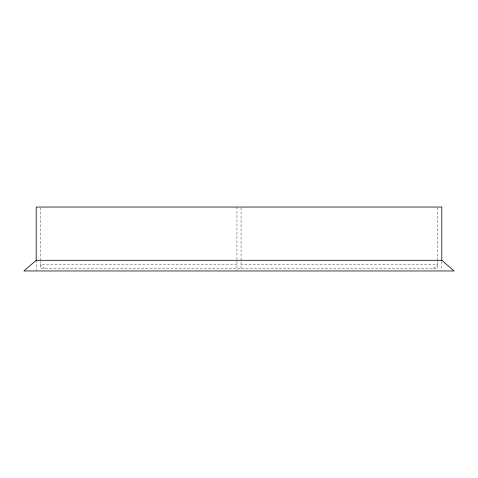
<?xml version="1.0" encoding="UTF-8"?>
<svg xmlns="http://www.w3.org/2000/svg" width="478" height="478" viewBox="0 0 478 478"><rect width="100%" height="100%" fill="white"/><g stroke="black" fill="none" stroke-linecap="round" stroke-linejoin="round"><path stroke-width="0.36" stroke-dasharray="2.39 1.79" d="M433.612 268.499L437.711 264.4L241.049 264.4M236.951 264.4L40.289 264.4L44.388 268.499M441.809 261.723L441.809 270.249M437.711 207.787L437.711 260.677M437.711 261.424L437.711 268.499L40.289 268.499L40.289 261.424M241.049 207.781L241.049 268.499M236.951 207.04L236.951 270.96M40.289 207.787L40.289 260.677M36.191 260.307L36.191 270.249"/><path stroke-width="0.72" d="M36.191 260.307L23.9 270.96L454.1 270.96L441.809 260.307L36.191 260.307L36.191 207.04L441.809 207.04L441.809 260.307"/></g></svg>
